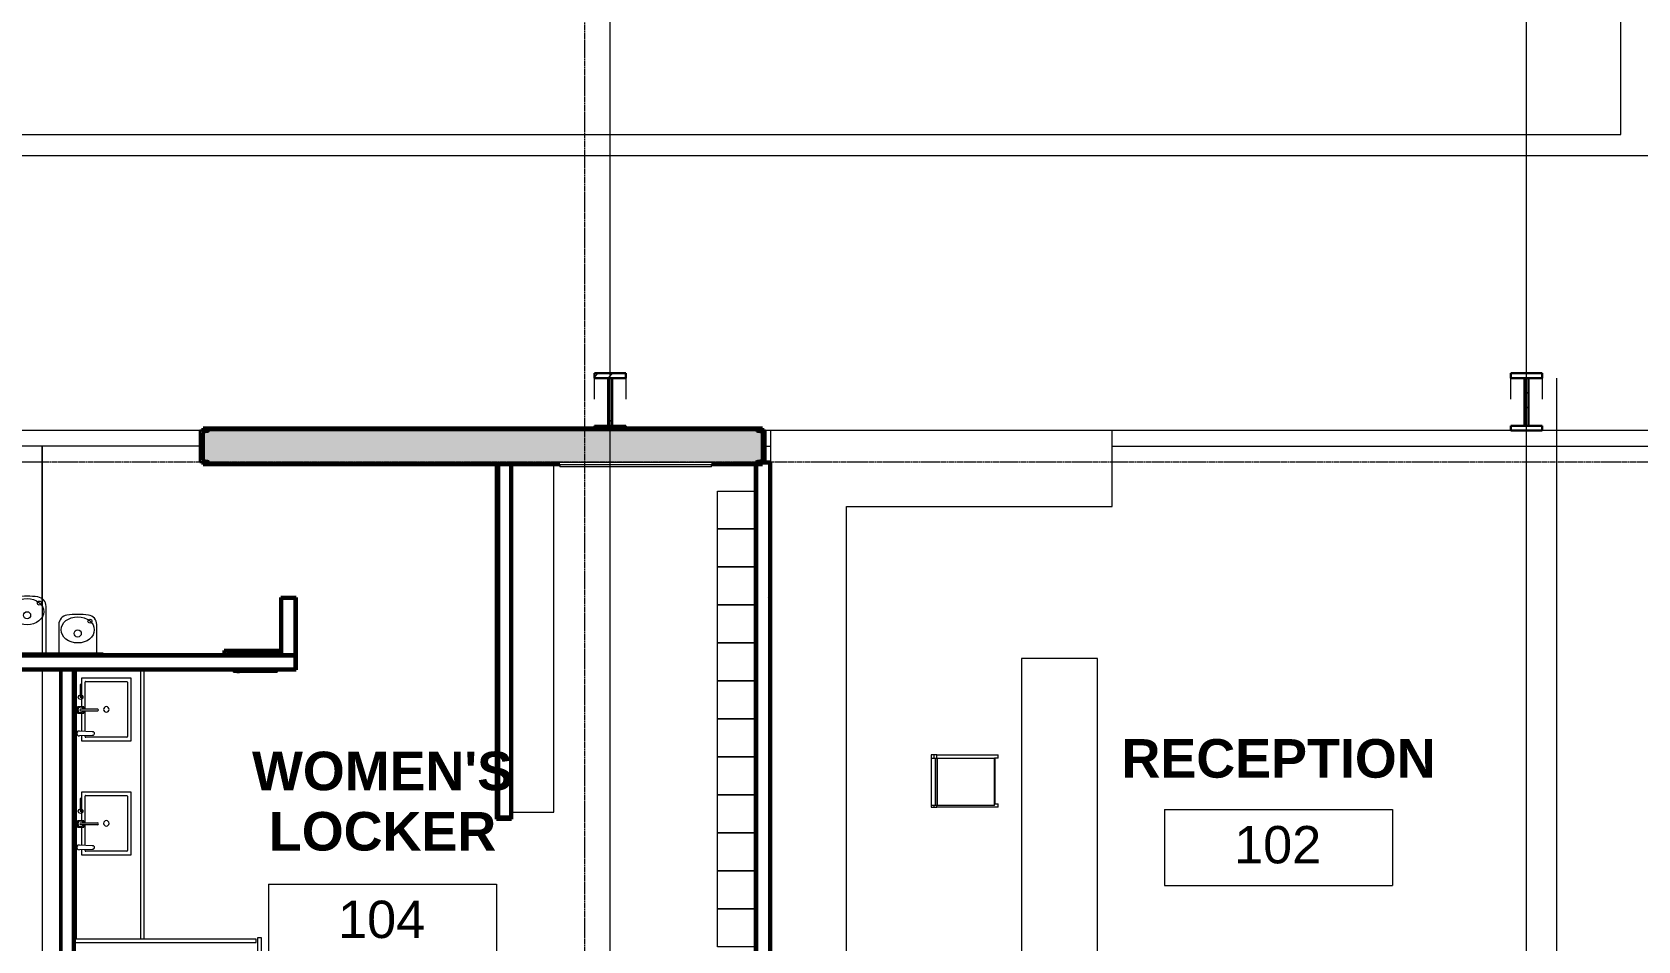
# Model space of a CAD drawing. Header units: inches. Extents: x 15537 to 31673, y -30778 to -16067.
# Drawn here: x 25509 to 26016, y -22521 to -22234 of the extents above; entities that cross this region are included whole.
import ezdxf

# ---------------------------------------------------------------- set-up
doc = ezdxf.new("R2010")
doc.units = ezdxf.units.IN
doc.header["$MEASUREMENT"] = 0
for name, pattern in [('Dash', [0.25, 0.125, -0.125]), ('Dash_2_', [0.25, 0.125, -0.125]), ('Grid Line 1_2_', [0.875, 0.5, -0.125, 0.125, -0.125])]:
    doc.linetypes.add(name, pattern=pattern)
for name, color, linetype, lineweight in [('A-AREA', 32, 'Continuous', 9), ('A-AREA-IDEN', 2, 'Continuous', 9), ('A-FLOR', 192, 'Continuous', 13), ('A-GENM', 13, 'Continuous', 9), ('A-WALL', 113, 'Continuous', 13), ('A-WALL-PATT', 111, 'Continuous', 50), ('G-ANNO-SYMB', 111, 'Continuous', 9), ('I-FURN', 30, 'Continuous', 9), ('I-WALL', 2, 'Continuous', 13), ('L-SITE-WALL', 31, 'Continuous', 13), ('P-SANR-FIXT', 6, 'Continuous', 9), ('Q-CASE', 31, 'Continuous', 9), ('Q-SPCQ', 91, 'Continuous', 9), ('Q-SPCQ-HDLN', 91, 'Dash', 9), ('S-BEAM', 12, 'Continuous', 9), ('S-COLS', 52, 'Continuous', 9), ('S-GRID', 1, 'Continuous', 9)]:
    doc.layers.add(name, color=color, linetype=linetype, lineweight=lineweight)
doc.styles.add('Arial_2', font='arial.ttf', dxfattribs={"height": 11.802395})
doc.styles.add('Arial_B_1', font='arialbd.ttf', dxfattribs={"height": 12.177074})
pattern_1 = [(0, (0, 0), (30.72, 7.68), [1.267, -21.773, 1.267, -21.773, -122.88]), (0, (0, 0), (30.72, 7.68), [-46.08, 1.267, -44.813, 1.267, -21.773, -53.76]), (0, (0, 0), (30.72, 7.68), [-115.2, 1.267, -14.093, 1.267, -37.133]), (120, (11.52, 3.84), (-22.0110751, 22.7643004), [1.267, -21.773, 1.267, -21.773, -122.88]), (120, (11.52, 3.84), (-22.0110751, 22.7643004), [-46.08, 1.267, -44.813, 1.267, -21.773, -53.76]), (120, (11.52, 3.84), (-22.0110751, 22.7643004), [-115.2, 1.267, -14.093, 1.267, -37.133]), (240, (15.36, 19.2), (-8.7089249, -30.4443004), [1.267, -21.773, 1.267, -21.773, -122.88]), (240, (15.36, 19.2), (-8.7089249, -30.4443004), [-46.08, 1.267, -44.813, 1.267, -21.773, -53.76]), (240, (15.36, 19.2), (-8.7089249, -30.4443004), [-115.2, 1.267, -14.093, 1.267, -37.133])]
pattern_2 = [(225, (25691.39, -22360.053), (9.503515, -9.503515), []), (225, (25691.39, -22374.453), (9.503515, -9.503515), [])]
pattern_3 = [(225, (25980.89, -22360.053), (9.503515, -9.503515), []), (225, (25980.89, -22374.453), (9.503515, -9.503515), [])]
pattern_4 = [(45, (0, 0), (-9.503515, 9.503515), []), (45, (0, 14.4), (-9.503515, 9.503515), [])]

# ---------------------------------------------------------------- blocks, each defined once
blk = doc.blocks.new('Locker-Double S_- Enlarged0')
at = {"layer": 'I-FURN', "color": 7}
for p, q in [((-6, -6), (-6, 6)), ((-6, 6), (6, 6)), ((6, 6), (6, -6)), ((6, -6), (-6, -6))]:
    blk.add_line(p, q, dxfattribs=at)
blk = doc.blocks.new('Furniture 6 - F_- Enlarged0')
at = {"layer": 'I-FURN', "color": 7}
for p, q in [((25653.99, -22606.18), (25653.99, -22496.3)), ((25640.61, -22606.18), (25653.99, -22606.18))]:
    blk.add_line(p, q, dxfattribs=at)
blk = doc.blocks.new('Partition-Floor_- Enlarged0')
at = {"layer": 'Q-SPCQ', "color": 7}
for p, q in [((68.5, -0.88), (67.5, -0.88)), ((67.5, -0.88), (67.5, -58.13)), ((68.5, -58.13), (68.5, -0.88)), ((105.5, -0.88), (104.5, -0.88)), ((104.5, -0.88), (104.5, -58.13)), ((104.5, -58.13), (104.5, -0.88)), ((104.5, -0.88), (105.5, -0.88)), ((105.5, -58.13), (105.5, -0.88)), ((105.5, -0.88), (105.5, -58.13)), ((142.5, -0.88), (141.5, -0.88)), ((141.5, -0.88), (141.5, -58.13)), ((141.5, -58.13), (141.5, -0.88)), ((141.5, -0.88), (142.5, -0.88)), ((142.5, -58.13), (142.5, -0.88)), ((142.5, -0.88), (142.5, -58.13)), ((179.5, -0.88), (178.5, -0.88)), ((178.5, -0.88), (178.5, -58.13)), ((179.5, -58.13), (179.5, -0.88)), ((11.5, -58.63), (8.5, -58.63)), ((8.5, -59.88), (11.5, -59.88)), ((11.5, -59.88), (11.5, -58.63)), ((12.69, -59.25), (11.69, -59.25)), ((11.69, -59.25), (11.69, -94.87)), ((12.69, -94.87), (12.69, -59.25)), ((71.5, -58.63), (47.5, -58.63)), ((47.5, -58.63), (47.5, -59.88)), ((47.5, -59.88), (71.5, -59.88)), ((67.5, -58.13), (68.5, -58.13)), ((71.5, -59.88), (71.5, -58.63)), ((72.69, -59.25), (71.69, -59.25)), ((71.69, -59.25), (71.69, -84.87)), ((72.69, -84.87), (72.69, -59.25)), ((97.5, -58.63), (97.5, -59.88)), ((108.5, -58.63), (97.5, -58.63)), ((97.5, -59.88), (108.5, -59.88)), ((104.5, -58.13), (105.5, -58.13)), ((105.5, -58.13), (104.5, -58.13)), ((108.5, -59.88), (108.5, -58.63)), ((109.69, -59.25), (108.69, -59.25)), ((108.69, -59.25), (108.69, -84.87)), ((109.69, -84.87), (109.69, -59.25)), ((134.5, -58.63), (134.5, -59.88)), ((145.5, -58.63), (134.5, -58.63)), ((134.5, -59.88), (145.5, -59.88)), ((141.5, -58.13), (142.5, -58.13)), ((142.5, -58.13), (141.5, -58.13)), ((145.5, -59.88), (145.5, -58.63)), ((146.69, -59.25), (145.69, -59.25)), ((145.69, -59.25), (145.69, -84.87)), ((146.69, -84.87), (146.69, -59.25)), ((180, -58.63), (171.5, -58.63)), ((171.5, -58.63), (171.5, -59.88)), ((171.5, -59.88), (180, -59.88)), ((178.5, -58.13), (179.5, -58.13)), ((180, -59.88), (180, -58.63)), ((71.69, -84.87), (72.69, -84.87)), ((108.69, -84.87), (109.69, -84.87)), ((145.69, -84.87), (146.69, -84.87)), ((11.69, -94.87), (12.69, -94.87))]:
    blk.add_line(p, q, dxfattribs=at)
at = {"layer": 'Q-SPCQ-HDLN', "color": 7, "linetype": 'Dash_2_'}
for centre, radius, start in [((11.69, -59.25), 35.62, 271.7908), ((71.69, -59.25), 25.62, 272.2042), ((108.69, -59.25), 25.62, 272.2042), ((145.69, -59.25), 25.62, 272.2042)]:
    blk.add_arc(centre, radius, start, 360, dxfattribs=at)
blk = doc.blocks.new('Drinking_Founta_- Enlarged1')
at = {"layer": 'P-SANR-FIXT', "color": 7}
for p, q in [((13.07, 19.18), (13.07, 4.38)), ((25.07, 4.38), (25.07, 19.18)), ((29.07, 13.43), (29.07, 4.38)), ((41.07, 4.38), (41.07, 13.43)), ((43.07, 4.38), (11.07, 4.38)), ((11.07, 4.38), (11.07, 3.88)), ((43.07, 3.88), (43.07, 4.38))]:
    blk.add_line(p, q, dxfattribs=at)
for centre, radius in [((22.94, 20.23), 0.625), ((19.07, 16.38), 1.13), ((35.07, 10.63), 1.13), ((38.94, 14.51), 0.625)]:
    blk.add_circle(centre, radius, dxfattribs=at)
for centre, radius, start, end in [((16.07, 19.18), 3, 97.5776, 180), ((19.07, -3.37), 25.75, 82.4224, 97.5776), ((22.07, 19.18), 3, 360, 82.4224), ((32.07, 13.43), 3, 97.5776, 180), ((35.07, -9.12), 25.75, 82.4224, 97.5776), ((38.07, 13.43), 3, 360, 82.4224)]:
    blk.add_arc(centre, radius, start, end, dxfattribs=at)
for centre, ratio in [((19.07, 17.51), 0.786373), ((35.07, 11.76), 0.786365)]:
    blk.add_ellipse(centre, major_axis=(-5.25, 0), ratio=ratio, dxfattribs=at)
blk = doc.blocks.new('Dispenser_Dispo_- Enlarged0')
at = {"layer": 'Q-SPCQ', "color": 50, "lineweight": 20}
for p, q in [((25459.7, -22430.43), (25459.7, -22429.89)), ((25459.7, -22429.89), (25459.76, -22429.89)), ((25459.76, -22429.89), (25459.76, -22429.84)), ((25459.76, -22429.89), (25459.76, -22430.43)), ((25459.76, -22429.89), (25471.8, -22429.89)), ((25471.8, -22429.84), (25471.8, -22429.89)), ((25471.8, -22429.89), (25471.8, -22430.43)), ((25471.8, -22429.89), (25471.86, -22429.89)), ((25471.86, -22429.89), (25471.86, -22430.43)), ((25458.89, -22435.86), (25458.89, -22435.26)), ((25458.89, -22435.26), (25459.75, -22435.26)), ((25458.89, -22435.86), (25472.56, -22435.86)), ((25458.97, -22435.26), (25458.97, -22435.94)), ((25459.27, -22435.55), (25458.97, -22435.86)), ((25458.97, -22435.94), (25472.56, -22435.94)), ((25459.93, -22435.94), (25458.97, -22435.94)), ((25459.05, -22435.21), (25459.05, -22435.18)), ((25459.7, -22435.21), (25459.05, -22435.21)), ((25472.21, -22435.26), (25459.27, -22435.26)), ((25459.27, -22435.26), (25459.27, -22435.55)), ((25459.97, -22435.2), (25459.75, -22435.2)), ((25459.75, -22435.26), (25459.75, -22435.2)), ((25459.77, -22435.26), (25459.77, -22435.2)), ((25459.8, -22435.18), (25459.8, -22435.26)), ((25459.93, -22436.07), (25459.93, -22435.94)), ((25460.8, -22436.07), (25459.93, -22436.07)), ((25460.78, -22436.09), (25459.95, -22436.09)), ((25460.04, -22435.26), (25459.97, -22435.2)), ((25460.43, -22435.18), (25460.43, -22435.26)), ((25460.71, -22435.26), (25460.71, -22435.18)), ((25472.56, -22435.94), (25460.8, -22435.94)), ((25460.8, -22435.94), (25460.8, -22436.07)), ((25470.93, -22435.18), (25470.93, -22435.26)), ((25470.96, -22435.26), (25470.96, -22435.18)), ((25471.09, -22435.18), (25471.09, -22435.26)), ((25471.15, -22435.18), (25471.15, -22435.26)), ((25471.76, -22435.18), (25471.76, -22435.26)), ((25472.03, -22435.21), (25471.86, -22435.21)), ((25472.03, -22435.21), (25472.53, -22435.21)), ((25472.03, -22435.25), (25472.03, -22435.21)), ((25472.47, -22435.25), (25472.03, -22435.25)), ((25472.26, -22435.31), (25472.26, -22435.56)), ((25472.26, -22435.55), (25472.27, -22435.33)), ((25472.56, -22435.86), (25472.26, -22435.56)), ((25472.27, -22435.33), (25472.59, -22435.33)), ((25472.51, -22435.18), (25472.51, -22435.21)), ((25472.53, -22435.18), (25472.53, -22435.21)), ((25472.56, -22435.94), (25472.56, -22435.33)), ((25472.56, -22435.86), (25472.64, -22435.86)), ((25472.59, -22435.28), (25472.59, -22435.33)), ((25472.59, -22435.33), (25472.64, -22435.33)), ((25472.64, -22435.33), (25472.64, -22435.86))]:
    blk.add_line(p, q, dxfattribs=at)
for centre, radius, start, end in [((25458.97, -22435.86), 0.0768, 180, 270), ((25458.97, -22435.86), 0.029, 180, 270), ((25459.7, -22435.15), 0.0665, 270, 312.1544), ((25459.95, -22436.07), 0.02, 180, 270), ((25460.78, -22436.07), 0.02, 270, 0), ((25472.21, -22435.31), 0.05, 0, 90), ((25472.53, -22435.28), 0.0625, 153.896, 233.1301), ((25472.53, -22435.28), 0.0625, 302.4117, 90.0728), ((25472.53, -22435.28), 0.0625, 359.8391, 90), ((25472.56, -22435.86), 0.0763, 270, 0)]:
    blk.add_arc(centre, radius, start, end, dxfattribs=at)
blk = doc.blocks.new('Bradley-Washroo_- Enlarged1')
at = {"layer": 'Q-SPCQ', "color": 7}
for p, q in [((25320.64, -22370.3), (25368.64, -22370.3)), ((25320.64, -22370.3), (25320.64, -22371.05)), ((25368.64, -22371.05), (25320.64, -22371.05)), ((25368.64, -22371.05), (25368.64, -22370.3))]:
    blk.add_line(p, q, dxfattribs=at)
blk = doc.blocks.new('Counter Top - 2_- Enlarged1')
at = {"layer": 'Q-CASE', "color": 7}
for p, q in [((-47.26, 22), (37.86, 22)), ((37.86, 0.75), (-47.26, 0.75)), ((37.86, 0.25), (37.86, 0))]:
    blk.add_line(p, q, dxfattribs=at)
blk = doc.blocks.new('Soap_Dispenser-_- Enlarged1')
at = {"layer": 'A-GENM', "color": 7}
for p, q in [((-0.79, 0), (-0.66, 4.1)), ((0.66, 4.1), (0.79, 0.03))]:
    blk.add_line(p, q, dxfattribs=at)
blk.add_arc((0, 0), 0.791, 180.001, 1.8521, dxfattribs=at)
blk.add_open_spline([(-0.66, 4.1), (-0.66, 4.16), (-0.65, 4.29), (-0.56, 4.47), (-0.42, 4.61), (-0.21, 4.73), (0.08, 4.76), (0.35, 4.67), (0.51, 4.53), (0.6, 4.4), (0.65, 4.25), (0.66, 4.15), (0.66, 4.1)], degree=3, knots=[-1, -1, -1, -1, -0.903846, -0.807692, -0.711538, -0.615385, -0.461538, -0.307692, -0.230769, -0.153846, -0.076923, 0, 0, 0, 0], dxfattribs=at)
blk = doc.blocks.new('Faucet-Lavatory_- Enlarged1')
at = {"layer": 'P-SANR-FIXT'}
for p, q in [((1, 1), (-1, 1)), ((-1, 1), (-1, -1)), ((-0.25, 0), (-0.25, -5.25)), ((0.25, -5.25), (0.25, 0)), ((1, -1), (1, 1)), ((8, 0.12), (4, 0.12)), ((4, 0.12), (4, -0.12)), ((8, -0.12), (8, 0.12)), ((-1, -1), (-0.25, -1)), ((0.25, -1), (1, -1)), ((4, -0.12), (8, -0.12))]:
    blk.add_line(p, q, dxfattribs=at)
blk.add_circle((4, 0), 0.719, dxfattribs=at)
for centre, radius, start, end in [((0, 0), 0.875, 0, 180), ((0, 0), 0.875, 180, 251.8173), ((0, 0), 0.25, 360, 180), ((0, 0), 0.875, 288.1827, 0), ((0, -5.37), 0.281, 152.734, 27.266)]:
    blk.add_arc(centre, radius, start, end, dxfattribs=at)
blk = doc.blocks.new('KNEE PROTECTOR6_- Enlarged0')
at = {"layer": 'Q-CASE', "color": 7}
for p, q in [((-28132.41, -9330.82), (-28217.53, -9330.82)), ((-28132.41, -9331.82), (-28217.53, -9331.82))]:
    blk.add_line(p, q, dxfattribs=at)
blk = doc.blocks.new('Sink-Under_Coun_- Enlarged1')
at = {"layer": 'P-SANR-FIXT', "color": 7}
for p, q in [((9.91, 7.81), (-9.91, 7.81)), ((-9.91, 7.81), (-9.91, -7.81)), ((-8.81, -6.46), (-8.81, 6.46)), ((-8.56, 6.71), (8.56, 6.71)), ((8.81, 6.46), (8.81, -6.46)), ((9.91, -7.81), (9.91, 7.81)), ((-9.91, -7.81), (-0.85, -7.81)), ((-0.1, -6.71), (-8.56, -6.71)), ((6.87, -6.71), (0.4, -6.71)), ((1.15, -7.81), (6.83, -7.81)), ((8.56, -6.71), (8.33, -6.71)), ((8.37, -7.81), (9.91, -7.81))]:
    blk.add_line(p, q, dxfattribs=at)
for centre, radius, start, end in [((-8.56, 6.46), 0.25, 90, 180), ((8.56, 6.46), 0.25, 0, 90), ((0, 0), 0.875, 0, 180), ((0, 0), 0.875, 180, 0), ((-8.56, -6.46), 0.25, 180, 270), ((8.56, -6.46), 0.25, 270, 0)]:
    blk.add_arc(centre, radius, start, end, dxfattribs=at)
blk = doc.blocks.new('Locker Rooms an_- Enlarged0')
at = {"layer": 'A-WALL-PATT', "lineweight": 9}
h = blk.add_hatch(dxfattribs=at)
h.set_pattern_fill('FP_13', style=0, pattern_type=2)
h.set_pattern_definition(pattern_1)
h.paths.add_polyline_path([(25656.14, -22482.37), (25656.14, -22370.3), (25655.52, -22370.3), (25655.52, -22482.37)], flags=0)
h = blk.add_hatch(dxfattribs=at)
h.set_pattern_fill('FP_13', style=0, pattern_type=2)
h.set_pattern_definition(pattern_1)
h.paths.add_polyline_path([(25660.27, -22481.74), (25660.27, -22370.3), (25659.64, -22370.3), (25659.64, -22481.74)], flags=0)
h = blk.add_hatch(dxfattribs=at)
h.set_pattern_fill('FP_13', style=0, pattern_type=2)
h.set_pattern_definition(pattern_1)
h.paths.add_polyline_path([(25521.39, -22691.3), (25522.02, -22691.3), (25522.02, -22435.18), (25521.39, -22435.18), (25521.39, -22690.76)], flags=0)
at = {"layer": 'A-WALL', "color": 10}
for p, q in [((25659.64, -22481.74), (25659.64, -22370.3)), ((25659.64, -22370.3), (25659.64, -22481.74)), ((25517.89, -22431.05), (25591.52, -22431.05)), ((25591.52, -22434.55), (25591.52, -22431.05)), ((25521.39, -22435.18), (25521.39, -22434.55)), ((25521.39, -22434.55), (25591.52, -22434.55)), ((25521.39, -22435.18), (25521.39, -22691.3))]:
    blk.add_line(p, q, dxfattribs=at)
at = {"layer": 'I-WALL', "color": 250, "lineweight": 50}
for p, q in [((25655.52, -22370.3), (25655.52, -22482.37)), ((25656.14, -22370.3), (25655.52, -22370.3)), ((25656.14, -22370.3), (25656.14, -22481.74)), ((25659.64, -22370.3), (25656.14, -22370.3)), ((25656.14, -22481.74), (25656.14, -22370.3)), ((25660.27, -22370.3), (25659.64, -22370.3)), ((25660.27, -22481.74), (25660.27, -22370.3)), ((25592.14, -22430.43), (25517.89, -22430.43)), ((25569.39, -22429.09), (25569.39, -22430.43)), ((25570.14, -22429.09), (25569.39, -22429.09)), ((25569.39, -22430.43), (25570.14, -22430.43)), ((25587.39, -22429.09), (25570.14, -22429.09)), ((25570.14, -22429.84), (25587.39, -22429.84)), ((25570.14, -22430.43), (25570.14, -22429.84)), ((25587.39, -22429.84), (25587.39, -22429.09)), ((25592.14, -22431.05), (25592.14, -22430.43)), ((25592.14, -22434.55), (25592.14, -22431.05)), ((25517.89, -22434.55), (25517.89, -22435.18)), ((25517.89, -22435.18), (25517.89, -22695.43)), ((25522.02, -22691.3), (25522.02, -22435.18)), ((25522.02, -22435.18), (25592.14, -22435.18)), ((25592.14, -22435.18), (25592.14, -22434.55)), ((25655.52, -22482.37), (25656.14, -22482.37)), ((25656.14, -22481.74), (25659.64, -22481.74)), ((25659.64, -22481.74), (25656.14, -22481.74)), ((25656.14, -22482.37), (25660.27, -22482.37)), ((25660.27, -22482.37), (25660.27, -22481.74))]:
    blk.add_line(p, q, dxfattribs=at)
at = {"color": 10, "lineweight": 13}
for name, p in [('Furniture 6 - F_- Enlarged0', (19.65, 126)), ('Bradley-Washroo_- Enlarged1', (354.81, 0)), ('Drinking_Founta_- Enlarged1', (25488.1, -22434.31)), ('Dispenser_Dispo_- Enlarged0', (113.5, 0))]:
    blk.add_blockref(name, p, dxfattribs=at)
for name, p, rotation in [('Locker-Double S_- Enlarged0', (25731.27, -22384.68), 270), ('Locker-Double S_- Enlarged0', (25731.27, -22396.68), 270), ('Locker-Double S_- Enlarged0', (25731.27, -22408.68), 270), ('Locker-Double S_- Enlarged0', (25731.27, -22420.68), 270), ('Locker-Double S_- Enlarged0', (25731.27, -22432.68), 270), ('Counter Top - 2_- Enlarged1', (25522.02, -22482.44), 270.0000000000002), ('Sink-Under_Coun_- Enlarged1', (25532.2, -22447.68), 270), ('KNEE PROTECTOR6_- Enlarged0', (16212.2, 5697.23), 89.9999999999974), ('Faucet-Lavatory_- Enlarged1', (25524.08, -22447.83), 89.99999999999962), ('Locker-Double S_- Enlarged0', (25731.27, -22444.68), 270), ('Locker-Double S_- Enlarged0', (25731.27, -22456.68), 270), ('Soap_Dispenser-_- Enlarged1', (25523.66, -22455.28), 270.0000000000303), ('Locker-Double S_- Enlarged0', (25731.27, -22468.68), 270), ('Sink-Under_Coun_- Enlarged1', (25532.2, -22483.68), 270), ('Faucet-Lavatory_- Enlarged1', (25524.08, -22483.83), 89.99999999999962), ('Locker-Double S_- Enlarged0', (25731.27, -22480.68), 270), ('Locker-Double S_- Enlarged0', (25731.27, -22492.68), 270), ('Soap_Dispenser-_- Enlarged1', (25523.66, -22491.28), 270.0000000000405), ('Locker-Double S_- Enlarged0', (25731.27, -22504.68), 270), ('Locker-Double S_- Enlarged0', (25731.27, -22516.68), 270), ('Partition-Floor_- Enlarged0', (25521.39, -22699.8), 90.00000000000044)]:
    blk.add_blockref(name, p, dxfattribs=dict(at, rotation=rotation))
blk = doc.blocks.new('Casework 1 - Ca_- Enlarged0')
at = {"layer": 'Q-CASE'}
for p, q in [((25850.02, -22359.55), (25742.02, -22359.55)), ((25742.02, -22359.55), (25742.02, -22369.55)), ((25850.02, -22383.55), (25850.02, -22359.55)), ((25766.02, -22602.04), (25766.02, -22383.55)), ((25766.02, -22383.55), (25850.02, -22383.55)), ((25845.39, -22431.55), (25821.39, -22431.55)), ((25821.39, -22431.55), (25821.39, -22602.04)), ((25845.39, -22602.04), (25845.39, -22431.55)), ((25763.89, -22602.04), (25766.02, -22602.04))]:
    blk.add_line(p, q, dxfattribs=at)
blk = doc.blocks.new('Bar_Stool_6722__- Enlarged0')
at = {"layer": 'I-FURN'}
for p, q in [((0, 19.21), (0, 21.13)), ((1, 21.13), (0, 21.13)), ((1, 21.13), (1, 20.14)), ((15.5, 20.14), (15.5, 21.13)), ((16.5, 21.13), (15.5, 21.13)), ((16.5, 21.13), (16.5, 19.21)), ((0, 17.72), (0, 19.21)), ((0, 1.78), (0, 17.72)), ((1, 20.14), (15.5, 20.14)), ((1, 20.14), (1, 20.06)), ((1, 20.06), (1, 19.99)), ((16, 20), (1, 20)), ((1, 19.89), (1, 19.99)), ((1, 17.63), (1, 19.89)), ((1, 2.03), (1, 17.63)), ((15.5, 20.06), (15.5, 20.14)), ((15.5, 19.98), (15.5, 20.06)), ((16, 19.99), (16, 19.89)), ((16, 19.89), (16, 17.63)), ((16, 17.63), (16, 2.03)), ((16.5, 19.21), (16.5, 17.72)), ((16.5, 17.72), (16.5, 1.78)), ((1, 1.78), (0, 1.78)), ((0, 1.78), (0, 0.98)), ((1, 0.98), (0, 0.98)), ((0, 0.98), (0, 0)), ((0, 0), (1, 0)), ((1, 1.91), (1, 2.03)), ((16, 2.03), (1, 2.03)), ((1, 1.24), (1, 1.91)), ((16, 1.91), (1, 1.91)), ((1, 0), (1, 1.24)), ((1, 1.24), (16, 1.24)), ((16, 2.03), (16, 1.91)), ((16, 1.91), (16, 1.24)), ((16.5, 1.78), (16, 1.78)), ((16, 1.24), (16, 0)), ((16.5, 0.98), (16, 0.98)), ((16, 0), (16.5, 0)), ((16.5, 0.98), (16.5, 1.78)), ((16.5, 0), (16.5, 0.98)), ((1, 0), (16, 0))]:
    blk.add_line(p, q, dxfattribs=at)
blk = doc.blocks.new('columns and gir_- Enlarged0')
at = {"layer": 'S-BEAM'}
h = blk.add_hatch(dxfattribs=at)
h.set_pattern_fill('FP_26', color=256, style=0, pattern_type=2)
h.set_pattern_definition(pattern_2)
h.paths.add_polyline_path([(0, -1.25), (-5, -1.25), (-5, -2), (5, -2), (5, -1.25)], flags=0)
h.paths.add_polyline_path([(5, -17.03), (-5, -17.03), (-5, -18.55), (5, -18.55)], flags=0)
h.paths.add_polyline_path([(5, -1204.89), (-5, -1204.89), (-5, -1206.4), (5, -1206.4)], flags=0)
h.paths.add_polyline_path([(5, -1224.25), (-5, -1224.25), (-5, -1225), (5, -1225)], flags=0)
h = blk.add_hatch(dxfattribs=at)
h.set_pattern_fill('FP_26', color=256, style=0, pattern_type=2)
h.set_pattern_definition(pattern_2)
h.paths.add_polyline_path([(0.62, -2), (-0.63, -2), (-0.63, -17.03), (0.62, -17.03), (0.62, -4.78)], flags=0)
h.paths.add_polyline_path([(-0.63, -1206.4), (-0.63, -1224.25), (0.62, -1224.25), (0.62, -1206.4)], flags=0)
at = {"layer": 'S-BEAM', "lineweight": 30}
for p, q in [((-5, -1.25), (-5, -2)), ((-5, -2), (5, -2)), ((0.62, -2), (-0.63, -2)), ((-0.63, -2), (-0.63, -17.03)), ((0.62, -17.03), (0.62, -2)), ((5, -2), (5, -1.25)), ((5, -17.03), (-5, -17.03)), ((-5, -17.03), (-5, -18.55)), ((-5, -18.55), (5, -18.55)), ((-0.63, -17.03), (0.62, -17.03)), ((5, -18.55), (5, -17.03))]:
    blk.add_line(p, q, dxfattribs=at)
at = {"layer": 'S-BEAM'}
for p, q in [((-5, -17.03), (-5, -10.42)), ((5, -10.42), (5, -17.03))]:
    blk.add_line(p, q, dxfattribs=at)
blk = doc.blocks.new('columns and gir_- Enlarged10')
at = {"layer": 'S-BEAM'}
h = blk.add_hatch(dxfattribs=at)
h.set_pattern_fill('FP_36', color=256, style=0, pattern_type=2)
h.set_pattern_definition(pattern_3)
h.paths.add_polyline_path([(5, -0.5), (-5, -0.5), (-5, -2), (5, -2)], flags=0)
h.paths.add_polyline_path([(5, -17.03), (-5, -17.03), (-5, -18.55), (5, -18.55)], flags=0)
h.paths.add_polyline_path([(-5, -1204.89), (-5, -1206.4), (5, -1206.4), (5, -1204.89)], flags=0)
h.paths.add_polyline_path([(-5, -1224.25), (-5, -1225), (5, -1225), (5, -1224.25), (-0.13, -1224.25)], flags=0)
h = blk.add_hatch(dxfattribs=at)
h.set_pattern_fill('FP_36', color=256, style=0, pattern_type=2)
h.set_pattern_definition(pattern_3)
h.paths.add_polyline_path([(0.62, -2), (-0.63, -2), (-0.63, -17.03), (0.62, -17.03), (0.62, -4.78)], flags=0)
h.paths.add_polyline_path([(-0.63, -1206.4), (-0.63, -1224.25), (0.62, -1224.25), (0.62, -1206.4)], flags=0)
at = {"layer": 'S-BEAM', "lineweight": 30}
for p, q in [((5, -0.5), (-5, -0.5)), ((-5, -0.5), (-5, -2)), ((-5, -2), (5, -2)), ((0.62, -2), (-0.63, -2)), ((-0.63, -2), (-0.63, -17.03)), ((0.62, -17.03), (0.62, -2)), ((5, -2), (5, -0.5)), ((5, -17.03), (-5, -17.03)), ((-5, -17.03), (-5, -18.55)), ((-5, -18.55), (5, -18.55)), ((-0.63, -17.03), (0.62, -17.03)), ((5, -18.55), (5, -17.03))]:
    blk.add_line(p, q, dxfattribs=at)
at = {"layer": 'S-BEAM'}
for p, q in [((-5, -17.03), (-5, -10.42)), ((5, -10.42), (5, -17.03))]:
    blk.add_line(p, q, dxfattribs=at)
blk = doc.blocks.new('Room Tag - Room_- Enlarged0')
at = {"layer": 'A-AREA-IDEN'}
for p, q in [((-0.375, -0.0625), (-0.375, -0.3125)), ((-0.375, -0.0625), (0.375, -0.0625)), ((0.375, -0.0625), (0.375, -0.3125)), ((-0.375, -0.3125), (0.375, -0.3125))]:
    blk.add_line(p, q, dxfattribs=at)

msp = doc.modelspace()

# ---------------------------------------------------------------- hatches: boundary and pattern name
at = {"layer": 'A-WALL-PATT', "lineweight": 9}
h = msp.add_hatch(dxfattribs=at)
h.set_pattern_fill('FP_14', color=256, style=0, pattern_type=2)
h.set_pattern_definition([(161.57, (0.48, 0.48), (-3.839953776, -1.544e-05), [0, -27.322, 3.034, 0]), (18.43, (-0.48, 0.48), (-3.839953776, 1.544e-05), [0, -27.322, 3.034, 0]), (108.43, (0.48, 0.48), (1.919622, -9.60052459), [9.106, -21.25]), (71.57, (-0.48, 0.48), (1.919622, 9.60052459), [9.106, -21.25])])
h.paths.add_polyline_path([(25739.515, -22369.553), (25739.515, -22359.553), (25562.765, -22359.553), (25562.765, -22369.553), (25685.516, -22369.553)], flags=0)
h.paths.add_polyline_path([(25482.265, -22369.553), (25482.265, -22359.553), (25160.765, -22359.553), (25160.765, -22369.553), (25477.509, -22369.553)], flags=0)
h.paths.add_polyline_path([(25118.765, -22369.553), (25118.765, -22359.553), (24919.515, -22359.553), (24919.515, -22369.553), (24992.159, -22369.553)], flags=0)
h.paths.add_polyline_path([(24842.89, -22369.553), (24842.89, -22359.553), (24630.015, -22359.553), (24630.015, -22369.553), (24714.816, -22369.553)], flags=0)
h.paths.add_polyline_path([(22799.39, -22369.553), (22799.39, -22359.553), (22771.389, -22359.553), (22771.389, -22369.553), (22773.418, -22369.553)], flags=0)
h = msp.add_hatch(dxfattribs=at)
h.set_pattern_fill('FP_13', color=256, style=0, pattern_type=2)
h.set_pattern_definition(pattern_1)
h.paths.add_polyline_path([(25737.265, -22787.303), (25737.89, -22787.303), (25737.89, -22369.553), (25737.265, -22369.553), (25737.265, -22786.553)], flags=0)
h = msp.add_hatch(dxfattribs=at)
h.set_pattern_fill('FP_13', color=256, style=0, pattern_type=2)
h.set_pattern_definition(pattern_1)
h.paths.add_polyline_path([(25741.39, -22787.303), (25742.015, -22787.303), (25742.015, -22606.162), (25741.39, -22606.162), (25741.39, -22786.553)], flags=0)
h.paths.add_polyline_path([(25741.39, -22602.662), (25742.015, -22602.662), (25742.015, -22369.553), (25737.89, -22369.553), (25737.89, -22370.178), (25741.39, -22370.178), (25741.39, -22550.465)], flags=0)
h = msp.add_hatch(dxfattribs=at)
h.set_pattern_fill('FP_13', color=256, style=0, pattern_type=2)
h.set_pattern_definition(pattern_1)
h.paths.add_polyline_path([(25588.015, -22430.428), (25588.015, -22412.928), (25591.515, -22412.928), (25591.515, -22412.303), (25587.39, -22412.303), (25587.39, -22430.428)], flags=0)
h = msp.add_hatch(dxfattribs=at)
h.set_pattern_fill('FP_13', color=256, style=0, pattern_type=2)
h.set_pattern_definition(pattern_1)
h.paths.add_polyline_path([(25588.015, -22431.053), (25588.015, -22430.428), (25457.015, -22430.428), (25457.015, -22431.053), (25546.845, -22431.053)], flags=0)
at = {"layer": 'S-COLS'}
h = msp.add_hatch(dxfattribs=at)
h.set_pattern_fill('FP_11', color=256, style=0, pattern_type=2)
h.set_pattern_definition(pattern_4)
h.paths.add_polyline_path([(25564.655, -22369.553), (25564.528, -22369.245), (25564.219, -22369.117), (25562.291, -22368.811), (25562.291, -22360.294), (25564.219, -22359.989), (25564.528, -22359.861), (25564.655, -22359.553), (25561.765, -22359.553), (25561.765, -22369.553)], flags=0)
h = msp.add_hatch(dxfattribs=at)
h.set_pattern_fill('FP_11', color=256, style=0, pattern_type=2)
h.set_pattern_definition(pattern_4)
h.paths.add_polyline_path([(25740.515, -22369.553), (25740.515, -22359.553), (25737.625, -22359.553), (25737.753, -22359.861), (25738.061, -22359.989), (25739.989, -22360.294), (25739.989, -22368.811), (25738.061, -22369.117), (25737.753, -22369.245), (25737.625, -22369.553)], flags=0)

# ---------------------------------------------------------------- linework, layer by layer
at = {"layer": 'A-AREA'}
for p, q in [((25990.39, -22343.053), (25990.39, -22683.178)), ((25561.765, -22364.49), (25483.265, -22364.49)), ((25511.89, -22413.272), (25511.89, -22364.553)), ((25511.89, -22364.553), (25511.89, -22430.428)), ((25562.765, -22364.49), (25562.291, -22364.49)), ((25739.515, -22364.49), (25739.989, -22364.49)), ((25740.515, -22364.49), (25742.015, -22364.49)), ((25850.015, -22364.49), (26273.39, -22364.49)), ((25511.89, -22435.178), (25511.89, -22787.31))]:
    msp.add_line(p, q, dxfattribs=at)
at = {"layer": 'A-FLOR'}
for p, q in [((26010.64, -22266.053), (26010.64, -21135.053)), ((24603.39, -22266.053), (26010.64, -22266.053))]:
    msp.add_line(p, q, dxfattribs=at)
at = {"layer": 'A-WALL'}
for p, q in [((25562.765, -22359.553), (25739.515, -22359.553)), ((25562.765, -22369.553), (25739.515, -22369.553)), ((25741.39, -22370.178), (25737.89, -22370.178)), ((25737.89, -22370.178), (25737.89, -22787.303)), ((25741.39, -22370.178), (25741.39, -22602.662)), ((25588.015, -22431.053), (25588.015, -22412.928)), ((25591.515, -22412.928), (25588.015, -22412.928)), ((25591.515, -22434.553), (25591.515, -22412.928)), ((25457.015, -22431.053), (25588.015, -22431.053)), ((25453.515, -22434.553), (25591.515, -22434.553))]:
    msp.add_line(p, q, dxfattribs=at)
at = {"layer": 'G-ANNO-SYMB'}
msp.add_line((26314.633, -22272.833), (22003.894, -22272.833), dxfattribs=at)
at = {"layer": 'I-WALL', "lineweight": 50}
for p, q in [((25742.015, -22369.553), (25737.265, -22369.553)), ((25737.265, -22369.553), (25737.265, -22786.553)), ((25742.015, -22602.037), (25742.015, -22369.553)), ((25587.39, -22412.303), (25587.39, -22430.428)), ((25592.14, -22412.303), (25587.39, -22412.303)), ((25592.14, -22435.178), (25592.14, -22412.303)), ((25587.39, -22430.428), (25457.64, -22430.428)), ((25452.89, -22435.178), (25592.14, -22435.178))]:
    msp.add_line(p, q, dxfattribs=at)
at = {"layer": 'L-SITE-WALL', "lineweight": 50}
for p, q in [((25739.515, -22358.803), (25562.765, -22358.803)), ((25562.765, -22358.803), (25562.765, -22370.303)), ((25739.515, -22370.303), (25739.515, -22358.803)), ((25562.765, -22370.303), (25675.453, -22370.303)), ((25723.453, -22370.303), (25739.515, -22370.303))]:
    msp.add_line(p, q, dxfattribs=at)
at = {"layer": 'S-COLS', "lineweight": 30}
for p, q in [((25564.655, -22359.553), (25561.765, -22359.553)), ((25561.765, -22359.553), (25561.765, -22369.553)), ((25562.291, -22360.294), (25564.219, -22359.989)), ((25562.291, -22368.811), (25562.291, -22360.294)), ((25740.515, -22359.553), (25737.625, -22359.553)), ((25738.061, -22359.989), (25739.989, -22360.294)), ((25739.989, -22360.294), (25739.989, -22368.811)), ((25740.515, -22369.553), (25740.515, -22359.553)), ((25561.765, -22369.553), (25564.655, -22369.553)), ((25564.219, -22369.117), (25562.291, -22368.811)), ((25737.625, -22369.553), (25740.515, -22369.553)), ((25739.989, -22368.811), (25738.061, -22369.117))]:
    msp.add_line(p, q, dxfattribs=at)
for centre, start, end in [((25564.219, -22359.553), 270, 0), ((25738.061, -22359.553), 180, 270), ((25564.219, -22369.553), 0, 90), ((25738.061, -22369.553), 90, 180)]:
    msp.add_arc(centre, 0.436, start, end, dxfattribs=at)
at = {"layer": 'S-GRID', "linetype": 'Grid Line 1_2_'}
for p, q in [((25691.39, -23095.8), (25691.39, -20550.053)), ((25980.89, -23095.8), (25980.89, -20550.053)), ((25683.39, -23365.241), (25683.39, -20902.428)), ((25691.39, -23413.241), (25691.39, -20902.428)), ((25980.89, -23413.241), (25980.89, -20902.428)), ((26719.064, -22359.553), (22653.513, -22359.553)), ((27097.467, -22359.553), (22737.513, -22359.553)), ((27049.467, -22369.553), (22737.513, -22369.553))]:
    msp.add_line(p, q, dxfattribs=at)

# ---------------------------------------------------------------- block references
at = {"lineweight": 5}
msp.add_blockref('Locker Rooms an_- Enlarged0', (0, 0), dxfattribs=at)
at = {"layer": 'A-AREA-IDEN', "xscale": 95.99999999999994, "yscale": 95.99999999999994, "zscale": 95.99999999999994}
for p in [(25902.555, -22473.316), (25619.468, -22496.907)]:
    msp.add_blockref('Room Tag - Room_- Enlarged0', p, dxfattribs=at)
at = {"layer": 'I-FURN', "rotation": 270.0000000000007}
msp.add_blockref('Bar_Stool_6722__- Enlarged0', (25792.792, -22462.053), dxfattribs=at)
at = {"layer": 'Q-CASE'}
msp.add_blockref('Casework 1 - Ca_- Enlarged0', (0, 0), dxfattribs=at)
at = {"layer": 'S-BEAM', "rotation": 180}
for name, p in [('columns and gir_- Enlarged0', (25691.39, -22360.053)), ('columns and gir_- Enlarged10', (25980.89, -22360.053))]:
    msp.add_blockref(name, p, dxfattribs=at)

# ---------------------------------------------------------------- texts
at = {"layer": 'A-AREA-IDEN', "attachment_point": 2, "line_spacing_factor": 0.938532}
for s, insert, char_height, width, style in [('RECEPTION', (25902.566, -22457.067), 12.1771, 115.056, 'Arial_B_1'), ("WOMEN'S\\PLOCKER", (25619.479, -22461.038), 12.1771, 95.616, 'Arial_B_1'), ('102', (25902.28, -22484.51), 11.8024, 32.832, 'Arial_2'), ('104', (25619.193, -22508.1), 11.8024, 32.832, 'Arial_2')]:
    msp.add_mtext(s, dxfattribs=dict(at, insert=insert, char_height=char_height, width=width, style=style))

doc.saveas('drawing.dxf')
